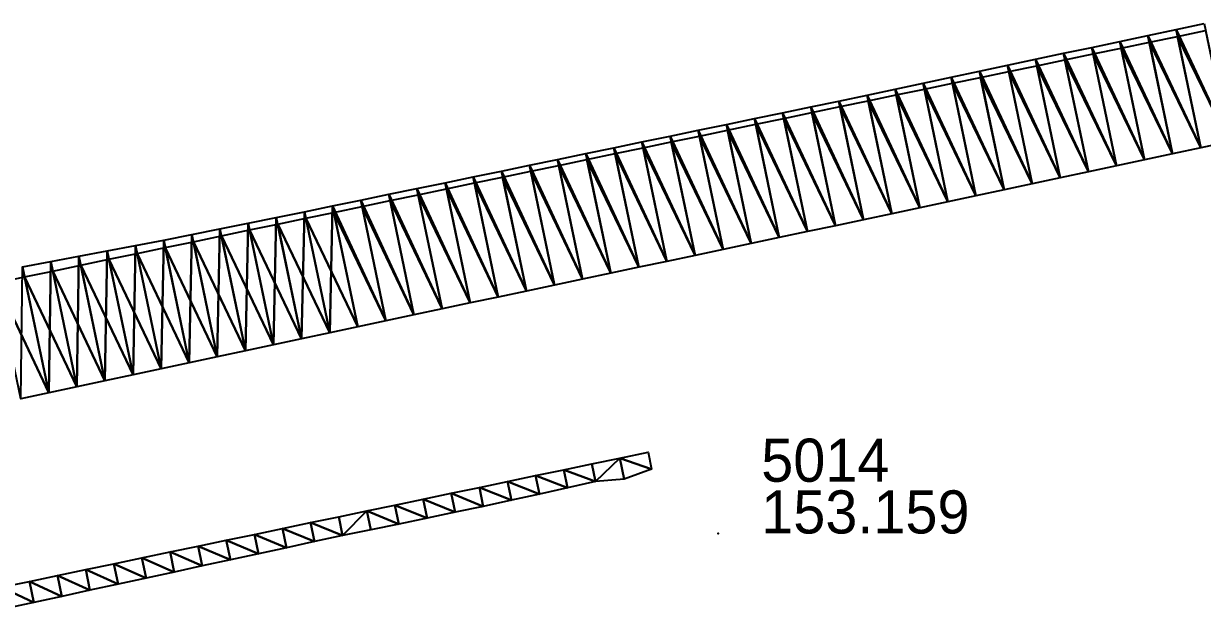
# Model space of a CAD drawing. Header units: metres. Extents: x 1882598 to 1885460, y 3171405 to 3171756.
# Drawn here: x 1883573.45 to 1883614.49, y 3171689.81 to 3171710.16 of the extents above; entities that cross this region are included whole.
import ezdxf

# ---------------------------------------------------------------- set-up
doc = ezdxf.new("R2010")
doc.units = ezdxf.units.M
doc.header["$MEASUREMENT"] = 0
doc.layers.add('pntelev', color=2, linetype='Continuous')
doc.layers.add('pntno', color=3, linetype='Continuous')
doc.layers.add('Triangles surfaces projet', color=7, linetype='Continuous', true_color=0x848484)

msp = doc.modelspace()

# ---------------------------------------------------------------- linework, layer by layer
msp.add_point((1883597.635, 3171692.418, 153.159))
at = {"layer": 'Triangles surfaces projet'}
for points in [[(1883614.555, 3171710.159, 152.447), (1883615.412, 3171706.05, 152.511), (1883613.576, 3171709.953, 152.43), (1883614.555, 3171710.159, 152.447)], [(1883611.619, 3171709.539, 152.396), (1883612.598, 3171709.746, 152.413), (1883613.456, 3171705.632, 152.484), (1883611.619, 3171709.539, 152.396)], [(1883613.576, 3171709.953, 152.43), (1883614.434, 3171705.841, 152.497), (1883612.598, 3171709.746, 152.413), (1883613.576, 3171709.953, 152.43)], [(1883613.456, 3171705.632, 152.484), (1883612.598, 3171709.746, 152.413), (1883614.434, 3171705.841, 152.497), (1883613.456, 3171705.632, 152.484)], [(1883614.434, 3171705.841, 152.497), (1883613.576, 3171709.953, 152.43), (1883615.412, 3171706.05, 152.511), (1883614.434, 3171705.841, 152.497)], [(1883614.605, 3171709.916, 152.801), (1883615.412, 3171706.05, 152.861), (1883613.626, 3171709.712, 152.784), (1883614.605, 3171709.916, 152.801)], [(1883610.641, 3171709.333, 152.379), (1883611.501, 3171705.214, 152.457), (1883609.662, 3171709.126, 152.362), (1883610.641, 3171709.333, 152.379)], [(1883612.478, 3171705.423, 152.47), (1883610.641, 3171709.333, 152.379), (1883611.619, 3171709.539, 152.396), (1883612.478, 3171705.423, 152.47)], [(1883611.501, 3171705.214, 152.457), (1883610.641, 3171709.333, 152.379), (1883612.478, 3171705.423, 152.47), (1883611.501, 3171705.214, 152.457)], [(1883612.478, 3171705.423, 152.47), (1883611.619, 3171709.539, 152.396), (1883613.456, 3171705.632, 152.484), (1883612.478, 3171705.423, 152.47)], [(1883612.647, 3171709.509, 152.767), (1883613.456, 3171705.632, 152.834), (1883611.668, 3171709.305, 152.75), (1883612.647, 3171709.509, 152.767)], [(1883613.626, 3171709.712, 152.784), (1883614.434, 3171705.841, 152.847), (1883612.647, 3171709.509, 152.767), (1883613.626, 3171709.712, 152.784)], [(1883614.434, 3171705.841, 152.847), (1883613.456, 3171705.632, 152.834), (1883612.647, 3171709.509, 152.767), (1883614.434, 3171705.841, 152.847)], [(1883615.412, 3171706.05, 152.861), (1883614.434, 3171705.841, 152.847), (1883613.626, 3171709.712, 152.784), (1883615.412, 3171706.05, 152.861)], [(1883609.545, 3171704.796, 152.43), (1883607.706, 3171708.71, 152.328), (1883608.684, 3171708.919, 152.345), (1883609.545, 3171704.796, 152.43)], [(1883610.523, 3171705.005, 152.443), (1883608.684, 3171708.919, 152.345), (1883609.662, 3171709.126, 152.362), (1883610.523, 3171705.005, 152.443)], [(1883610.523, 3171705.005, 152.443), (1883609.545, 3171704.796, 152.43), (1883608.684, 3171708.919, 152.345), (1883610.523, 3171705.005, 152.443)], [(1883610.523, 3171705.005, 152.443), (1883609.662, 3171709.126, 152.362), (1883611.501, 3171705.214, 152.457), (1883610.523, 3171705.005, 152.443)], [(1883610.689, 3171709.102, 152.733), (1883611.501, 3171705.214, 152.807), (1883609.71, 3171708.898, 152.716), (1883610.689, 3171709.102, 152.733)], [(1883611.668, 3171709.305, 152.75), (1883612.478, 3171705.423, 152.82), (1883610.689, 3171709.102, 152.733), (1883611.668, 3171709.305, 152.75)], [(1883612.478, 3171705.423, 152.82), (1883611.501, 3171705.214, 152.807), (1883610.689, 3171709.102, 152.733), (1883612.478, 3171705.423, 152.82)], [(1883613.456, 3171705.632, 152.834), (1883612.478, 3171705.423, 152.82), (1883611.668, 3171709.305, 152.75), (1883613.456, 3171705.632, 152.834)], [(1883607.589, 3171704.377, 152.402), (1883605.75, 3171708.291, 152.294), (1883606.728, 3171708.501, 152.311), (1883607.589, 3171704.377, 152.402)], [(1883606.728, 3171708.501, 152.311), (1883607.706, 3171708.71, 152.328), (1883608.567, 3171704.586, 152.416), (1883606.728, 3171708.501, 152.311)], [(1883606.728, 3171708.501, 152.311), (1883608.567, 3171704.586, 152.416), (1883607.589, 3171704.377, 152.402), (1883606.728, 3171708.501, 152.311)], [(1883607.706, 3171708.71, 152.328), (1883609.545, 3171704.796, 152.43), (1883608.567, 3171704.586, 152.416), (1883607.706, 3171708.71, 152.328)], [(1883608.731, 3171708.695, 152.699), (1883609.545, 3171704.796, 152.78), (1883607.752, 3171708.491, 152.682), (1883608.731, 3171708.695, 152.699)], [(1883609.71, 3171708.898, 152.716), (1883610.523, 3171705.005, 152.793), (1883608.731, 3171708.695, 152.699), (1883609.71, 3171708.898, 152.716)], [(1883610.523, 3171705.005, 152.793), (1883609.545, 3171704.796, 152.78), (1883608.731, 3171708.695, 152.699), (1883610.523, 3171705.005, 152.793)], [(1883611.501, 3171705.214, 152.807), (1883610.523, 3171705.005, 152.793), (1883609.71, 3171708.898, 152.716), (1883611.501, 3171705.214, 152.807)], [(1883603.795, 3171707.873, 152.26), (1883604.773, 3171708.082, 152.277), (1883605.633, 3171703.959, 152.375), (1883603.795, 3171707.873, 152.26)], [(1883605.75, 3171708.291, 152.294), (1883606.611, 3171704.168, 152.389), (1883604.773, 3171708.082, 152.277), (1883605.75, 3171708.291, 152.294)], [(1883605.633, 3171703.959, 152.375), (1883604.773, 3171708.082, 152.277), (1883606.611, 3171704.168, 152.389), (1883605.633, 3171703.959, 152.375)], [(1883605.794, 3171708.084, 152.649), (1883606.611, 3171704.168, 152.739), (1883604.815, 3171707.881, 152.632), (1883605.794, 3171708.084, 152.649)], [(1883607.589, 3171704.377, 152.402), (1883606.611, 3171704.168, 152.389), (1883605.75, 3171708.291, 152.294), (1883607.589, 3171704.377, 152.402)], [(1883606.773, 3171708.288, 152.666), (1883607.589, 3171704.377, 152.752), (1883605.794, 3171708.084, 152.649), (1883606.773, 3171708.288, 152.666)], [(1883607.589, 3171704.377, 152.752), (1883606.611, 3171704.168, 152.739), (1883605.794, 3171708.084, 152.649), (1883607.589, 3171704.377, 152.752)], [(1883607.752, 3171708.491, 152.682), (1883608.567, 3171704.586, 152.766), (1883606.773, 3171708.288, 152.666), (1883607.752, 3171708.491, 152.682)], [(1883608.567, 3171704.586, 152.766), (1883607.589, 3171704.377, 152.752), (1883606.773, 3171708.288, 152.666), (1883608.567, 3171704.586, 152.766)], [(1883609.545, 3171704.796, 152.78), (1883608.567, 3171704.586, 152.766), (1883607.752, 3171708.491, 152.682), (1883609.545, 3171704.796, 152.78)], [(1883603.795, 3171707.873, 152.26), (1883604.655, 3171703.75, 152.362), (1883602.817, 3171707.664, 152.243), (1883603.795, 3171707.873, 152.26)], [(1883603.836, 3171707.677, 152.615), (1883604.655, 3171703.75, 152.712), (1883602.856, 3171707.474, 152.598), (1883603.836, 3171707.677, 152.615)], [(1883604.655, 3171703.75, 152.362), (1883603.795, 3171707.873, 152.26), (1883605.633, 3171703.959, 152.375), (1883604.655, 3171703.75, 152.362)], [(1883604.815, 3171707.881, 152.632), (1883605.633, 3171703.959, 152.725), (1883603.836, 3171707.677, 152.615), (1883604.815, 3171707.881, 152.632)], [(1883605.633, 3171703.959, 152.725), (1883604.655, 3171703.75, 152.712), (1883603.836, 3171707.677, 152.615), (1883605.633, 3171703.959, 152.725)], [(1883606.611, 3171704.168, 152.739), (1883605.633, 3171703.959, 152.725), (1883604.815, 3171707.881, 152.632), (1883606.611, 3171704.168, 152.739)], [(1883601.838, 3171707.461, 152.231), (1883602.699, 3171703.333, 152.336), (1883600.858, 3171707.258, 152.218), (1883601.838, 3171707.461, 152.231)], [(1883601.878, 3171707.27, 152.586), (1883602.699, 3171703.333, 152.686), (1883600.899, 3171707.065, 152.573), (1883601.878, 3171707.27, 152.586)], [(1883603.677, 3171703.541, 152.349), (1883601.838, 3171707.461, 152.231), (1883602.817, 3171707.664, 152.243), (1883603.677, 3171703.541, 152.349)], [(1883603.677, 3171703.541, 152.349), (1883602.699, 3171703.333, 152.336), (1883601.838, 3171707.461, 152.231), (1883603.677, 3171703.541, 152.349)], [(1883602.856, 3171707.474, 152.598), (1883603.677, 3171703.541, 152.699), (1883601.878, 3171707.27, 152.586), (1883602.856, 3171707.474, 152.598)], [(1883603.677, 3171703.541, 152.699), (1883602.699, 3171703.333, 152.686), (1883601.878, 3171707.27, 152.586), (1883603.677, 3171703.541, 152.699)], [(1883602.817, 3171707.664, 152.243), (1883604.655, 3171703.75, 152.362), (1883603.677, 3171703.541, 152.349), (1883602.817, 3171707.664, 152.243)], [(1883604.655, 3171703.75, 152.712), (1883603.677, 3171703.541, 152.699), (1883602.856, 3171707.474, 152.598), (1883604.655, 3171703.75, 152.712)], [(1883597.921, 3171706.65, 152.181), (1883598.9, 3171706.853, 152.194), (1883599.764, 3171702.713, 152.299), (1883597.921, 3171706.65, 152.181)], [(1883599.879, 3171707.056, 152.206), (1883600.742, 3171702.92, 152.312), (1883598.9, 3171706.853, 152.194), (1883599.879, 3171707.056, 152.206)], [(1883598.9, 3171706.853, 152.194), (1883600.742, 3171702.92, 152.312), (1883599.764, 3171702.713, 152.299), (1883598.9, 3171706.853, 152.194)], [(1883599.92, 3171706.861, 152.561), (1883600.742, 3171702.92, 152.662), (1883598.941, 3171706.657, 152.549), (1883599.92, 3171706.861, 152.561)], [(1883600.858, 3171707.258, 152.218), (1883601.721, 3171703.127, 152.324), (1883599.879, 3171707.056, 152.206), (1883600.858, 3171707.258, 152.218)], [(1883600.742, 3171702.92, 152.312), (1883599.879, 3171707.056, 152.206), (1883601.721, 3171703.127, 152.324), (1883600.742, 3171702.92, 152.312)], [(1883600.899, 3171707.065, 152.573), (1883601.721, 3171703.127, 152.674), (1883599.92, 3171706.861, 152.561), (1883600.899, 3171707.065, 152.573)], [(1883601.721, 3171703.127, 152.674), (1883600.742, 3171702.92, 152.662), (1883599.92, 3171706.861, 152.561), (1883601.721, 3171703.127, 152.674)], [(1883602.699, 3171703.333, 152.336), (1883601.721, 3171703.127, 152.324), (1883600.858, 3171707.258, 152.218), (1883602.699, 3171703.333, 152.336)], [(1883602.699, 3171703.333, 152.686), (1883601.721, 3171703.127, 152.674), (1883600.899, 3171707.065, 152.573), (1883602.699, 3171703.333, 152.686)], [(1883595.962, 3171706.245, 152.156), (1883596.941, 3171706.448, 152.169), (1883597.807, 3171702.299, 152.275), (1883595.962, 3171706.245, 152.156)], [(1883597.921, 3171706.65, 152.181), (1883598.786, 3171702.506, 152.287), (1883596.941, 3171706.448, 152.169), (1883597.921, 3171706.65, 152.181)], [(1883596.941, 3171706.448, 152.169), (1883598.786, 3171702.506, 152.287), (1883597.807, 3171702.299, 152.275), (1883596.941, 3171706.448, 152.169)], [(1883597.962, 3171706.452, 152.536), (1883598.786, 3171702.506, 152.637), (1883596.983, 3171706.248, 152.524), (1883597.962, 3171706.452, 152.536)], [(1883597.921, 3171706.65, 152.181), (1883599.764, 3171702.713, 152.299), (1883598.786, 3171702.506, 152.287), (1883597.921, 3171706.65, 152.181)], [(1883598.941, 3171706.657, 152.549), (1883599.764, 3171702.713, 152.649), (1883597.962, 3171706.452, 152.536), (1883598.941, 3171706.657, 152.549)], [(1883599.764, 3171702.713, 152.649), (1883598.786, 3171702.506, 152.637), (1883597.962, 3171706.452, 152.536), (1883599.764, 3171702.713, 152.649)], [(1883600.742, 3171702.92, 152.662), (1883599.764, 3171702.713, 152.649), (1883598.941, 3171706.657, 152.549), (1883600.742, 3171702.92, 152.662)], [(1883595.85, 3171701.886, 152.25), (1883594.004, 3171705.84, 152.132), (1883594.983, 3171706.043, 152.144), (1883595.85, 3171701.886, 152.25)], [(1883594.983, 3171706.043, 152.144), (1883595.962, 3171706.245, 152.156), (1883596.829, 3171702.092, 152.263), (1883594.983, 3171706.043, 152.144)], [(1883594.983, 3171706.043, 152.144), (1883596.829, 3171702.092, 152.263), (1883595.85, 3171701.886, 152.25), (1883594.983, 3171706.043, 152.144)], [(1883596.004, 3171706.044, 152.512), (1883596.829, 3171702.092, 152.613), (1883595.025, 3171705.839, 152.499), (1883596.004, 3171706.044, 152.512)], [(1883595.962, 3171706.245, 152.156), (1883597.807, 3171702.299, 152.275), (1883596.829, 3171702.092, 152.263), (1883595.962, 3171706.245, 152.156)], [(1883596.983, 3171706.248, 152.524), (1883597.807, 3171702.299, 152.625), (1883596.004, 3171706.044, 152.512), (1883596.983, 3171706.248, 152.524)], [(1883597.807, 3171702.299, 152.625), (1883596.829, 3171702.092, 152.613), (1883596.004, 3171706.044, 152.512), (1883597.807, 3171702.299, 152.625)], [(1883598.786, 3171702.506, 152.637), (1883597.807, 3171702.299, 152.625), (1883596.983, 3171706.248, 152.524), (1883598.786, 3171702.506, 152.637)], [(1883593.894, 3171701.472, 152.226), (1883592.045, 3171705.435, 152.107), (1883593.024, 3171705.637, 152.119), (1883593.894, 3171701.472, 152.226)], [(1883594.872, 3171701.679, 152.238), (1883593.024, 3171705.637, 152.119), (1883594.004, 3171705.84, 152.132), (1883594.872, 3171701.679, 152.238)], [(1883593.024, 3171705.637, 152.119), (1883594.872, 3171701.679, 152.238), (1883593.894, 3171701.472, 152.226), (1883593.024, 3171705.637, 152.119)], [(1883594.046, 3171705.635, 152.487), (1883594.872, 3171701.679, 152.588), (1883593.067, 3171705.431, 152.475), (1883594.046, 3171705.635, 152.487)], [(1883594.004, 3171705.84, 152.132), (1883595.85, 3171701.886, 152.25), (1883594.872, 3171701.679, 152.238), (1883594.004, 3171705.84, 152.132)], [(1883595.025, 3171705.839, 152.499), (1883595.85, 3171701.886, 152.6), (1883594.046, 3171705.635, 152.487), (1883595.025, 3171705.839, 152.499)], [(1883595.85, 3171701.886, 152.6), (1883594.872, 3171701.679, 152.588), (1883594.046, 3171705.635, 152.487), (1883595.85, 3171701.886, 152.6)], [(1883596.829, 3171702.092, 152.613), (1883595.85, 3171701.886, 152.6), (1883595.025, 3171705.839, 152.499), (1883596.829, 3171702.092, 152.613)], [(1883590.086, 3171705.029, 152.082), (1883591.066, 3171705.232, 152.094), (1883591.937, 3171701.058, 152.201), (1883590.086, 3171705.029, 152.082)], [(1883592.915, 3171701.265, 152.213), (1883591.066, 3171705.232, 152.094), (1883592.045, 3171705.435, 152.107), (1883592.915, 3171701.265, 152.213)], [(1883591.066, 3171705.232, 152.094), (1883592.915, 3171701.265, 152.213), (1883591.937, 3171701.058, 152.201), (1883591.066, 3171705.232, 152.094)], [(1883592.088, 3171705.226, 152.462), (1883592.915, 3171701.265, 152.563), (1883591.11, 3171705.022, 152.45), (1883592.088, 3171705.226, 152.462)], [(1883592.915, 3171701.265, 152.213), (1883592.045, 3171705.435, 152.107), (1883593.894, 3171701.472, 152.226), (1883592.915, 3171701.265, 152.213)], [(1883593.067, 3171705.431, 152.475), (1883593.894, 3171701.472, 152.576), (1883592.088, 3171705.226, 152.462), (1883593.067, 3171705.431, 152.475)], [(1883593.894, 3171701.472, 152.576), (1883592.915, 3171701.265, 152.563), (1883592.088, 3171705.226, 152.462), (1883593.894, 3171701.472, 152.576)], [(1883594.872, 3171701.679, 152.588), (1883593.894, 3171701.472, 152.576), (1883593.067, 3171705.431, 152.475), (1883594.872, 3171701.679, 152.588)], [(1883589.98, 3171700.645, 152.176), (1883588.128, 3171704.624, 152.057), (1883589.107, 3171704.827, 152.07), (1883589.98, 3171700.645, 152.176)], [(1883590.959, 3171700.851, 152.189), (1883589.107, 3171704.827, 152.07), (1883590.086, 3171705.029, 152.082), (1883590.959, 3171700.851, 152.189)], [(1883590.959, 3171700.851, 152.189), (1883589.98, 3171700.645, 152.176), (1883589.107, 3171704.827, 152.07), (1883590.959, 3171700.851, 152.189)], [(1883590.131, 3171704.818, 152.437), (1883590.959, 3171700.851, 152.539), (1883589.152, 3171704.613, 152.425), (1883590.131, 3171704.818, 152.437)], [(1883591.937, 3171701.058, 152.201), (1883590.959, 3171700.851, 152.189), (1883590.086, 3171705.029, 152.082), (1883591.937, 3171701.058, 152.201)], [(1883591.11, 3171705.022, 152.45), (1883591.937, 3171701.058, 152.551), (1883590.131, 3171704.818, 152.437), (1883591.11, 3171705.022, 152.45)], [(1883591.937, 3171701.058, 152.551), (1883590.959, 3171700.851, 152.539), (1883590.131, 3171704.818, 152.437), (1883591.937, 3171701.058, 152.551)], [(1883592.915, 3171701.265, 152.563), (1883591.937, 3171701.058, 152.551), (1883591.11, 3171705.022, 152.45), (1883592.915, 3171701.265, 152.563)], [(1883588.023, 3171700.231, 152.152), (1883586.169, 3171704.219, 152.032), (1883587.149, 3171704.422, 152.045), (1883588.023, 3171700.231, 152.152)], [(1883587.149, 3171704.422, 152.045), (1883588.128, 3171704.624, 152.057), (1883589.002, 3171700.438, 152.164), (1883587.149, 3171704.422, 152.045)], [(1883589.002, 3171700.438, 152.164), (1883588.023, 3171700.231, 152.152), (1883587.149, 3171704.422, 152.045), (1883589.002, 3171700.438, 152.164)], [(1883588.173, 3171704.409, 152.413), (1883589.002, 3171700.438, 152.514), (1883587.194, 3171704.205, 152.4), (1883588.173, 3171704.409, 152.413)], [(1883589.002, 3171700.438, 152.164), (1883588.128, 3171704.624, 152.057), (1883589.98, 3171700.645, 152.176), (1883589.002, 3171700.438, 152.164)], [(1883589.152, 3171704.613, 152.425), (1883589.98, 3171700.645, 152.526), (1883588.173, 3171704.409, 152.413), (1883589.152, 3171704.613, 152.425)], [(1883589.98, 3171700.645, 152.526), (1883589.002, 3171700.438, 152.514), (1883588.173, 3171704.409, 152.413), (1883589.98, 3171700.645, 152.526)], [(1883590.959, 3171700.851, 152.539), (1883589.98, 3171700.645, 152.526), (1883589.152, 3171704.613, 152.425), (1883590.959, 3171700.851, 152.539)], [(1883585.19, 3171704.016, 152.02), (1883586.067, 3171699.817, 152.127), (1883584.211, 3171703.814, 152.008), (1883585.19, 3171704.016, 152.02)], [(1883585.19, 3171704.016, 152.02), (1883586.169, 3171704.219, 152.032), (1883587.045, 3171700.024, 152.14), (1883585.19, 3171704.016, 152.02)], [(1883586.067, 3171699.817, 152.127), (1883585.19, 3171704.016, 152.02), (1883587.045, 3171700.024, 152.14), (1883586.067, 3171699.817, 152.127)], [(1883586.215, 3171704, 152.388), (1883587.045, 3171700.024, 152.49), (1883585.236, 3171703.796, 152.376), (1883586.215, 3171704, 152.388)], [(1883588.023, 3171700.231, 152.152), (1883587.045, 3171700.024, 152.14), (1883586.169, 3171704.219, 152.032), (1883588.023, 3171700.231, 152.152)], [(1883587.194, 3171704.205, 152.4), (1883588.023, 3171700.231, 152.502), (1883586.215, 3171704, 152.388), (1883587.194, 3171704.205, 152.4)], [(1883588.023, 3171700.231, 152.502), (1883587.045, 3171700.024, 152.49), (1883586.215, 3171704, 152.388), (1883588.023, 3171700.231, 152.502)], [(1883589.002, 3171700.438, 152.514), (1883588.023, 3171700.231, 152.502), (1883587.194, 3171704.205, 152.4), (1883589.002, 3171700.438, 152.514)], [(1883583.132, 3171699.195, 152.091), (1883582.251, 3171703.415, 151.983), (1883583.231, 3171703.614, 151.995), (1883583.132, 3171699.195, 152.091)], [(1883583.132, 3171699.195, 152.091), (1883583.231, 3171703.614, 151.995), (1883584.11, 3171699.404, 152.103), (1883583.132, 3171699.195, 152.091)], [(1883583.231, 3171703.614, 151.995), (1883584.211, 3171703.814, 152.008), (1883584.11, 3171699.404, 152.103), (1883583.231, 3171703.614, 151.995)], [(1883584.257, 3171703.592, 152.363), (1883585.088, 3171699.611, 152.465), (1883583.278, 3171703.387, 152.351), (1883584.257, 3171703.592, 152.363)], [(1883584.211, 3171703.814, 152.008), (1883585.088, 3171699.611, 152.115), (1883584.11, 3171699.404, 152.103), (1883584.211, 3171703.814, 152.008)], [(1883585.088, 3171699.611, 152.115), (1883584.211, 3171703.814, 152.008), (1883586.067, 3171699.817, 152.127), (1883585.088, 3171699.611, 152.115)], [(1883585.236, 3171703.796, 152.376), (1883586.067, 3171699.817, 152.477), (1883584.257, 3171703.592, 152.363), (1883585.236, 3171703.796, 152.376)], [(1883586.067, 3171699.817, 152.477), (1883585.088, 3171699.611, 152.465), (1883584.257, 3171703.592, 152.363), (1883586.067, 3171699.817, 152.477)], [(1883587.045, 3171700.024, 152.49), (1883586.067, 3171699.817, 152.477), (1883585.236, 3171703.796, 152.376), (1883587.045, 3171700.024, 152.49)], [(1883581.176, 3171698.777, 152.066), (1883580.291, 3171703.018, 151.958), (1883581.271, 3171703.217, 151.97), (1883581.176, 3171698.777, 152.066)], [(1883581.176, 3171698.777, 152.066), (1883581.271, 3171703.217, 151.97), (1883582.154, 3171698.986, 152.078), (1883581.176, 3171698.777, 152.066)], [(1883581.271, 3171703.217, 151.97), (1883582.251, 3171703.415, 151.983), (1883582.154, 3171698.986, 152.078), (1883581.271, 3171703.217, 151.97)], [(1883582.299, 3171703.183, 152.339), (1883583.132, 3171699.195, 152.441), (1883581.321, 3171702.979, 152.326), (1883582.299, 3171703.183, 152.339)], [(1883582.251, 3171703.415, 151.983), (1883583.132, 3171699.195, 152.091), (1883582.154, 3171698.986, 152.078), (1883582.251, 3171703.415, 151.983)], [(1883583.278, 3171703.387, 152.351), (1883584.11, 3171699.404, 152.453), (1883582.299, 3171703.183, 152.339), (1883583.278, 3171703.387, 152.351)], [(1883584.11, 3171699.404, 152.453), (1883583.132, 3171699.195, 152.441), (1883582.299, 3171703.183, 152.339), (1883584.11, 3171699.404, 152.453)], [(1883585.088, 3171699.611, 152.465), (1883584.11, 3171699.404, 152.453), (1883583.278, 3171703.387, 152.351), (1883585.088, 3171699.611, 152.465)], [(1883578.331, 3171702.621, 151.933), (1883579.311, 3171702.819, 151.945), (1883579.22, 3171698.359, 152.042), (1883578.331, 3171702.621, 151.933)], [(1883579.22, 3171698.359, 152.042), (1883579.311, 3171702.819, 151.945), (1883580.198, 3171698.568, 152.054), (1883579.22, 3171698.359, 152.042)], [(1883580.291, 3171703.018, 151.958), (1883580.198, 3171698.568, 152.054), (1883579.311, 3171702.819, 151.945), (1883580.291, 3171703.018, 151.958)], [(1883580.342, 3171702.775, 152.314), (1883581.176, 3171698.777, 152.416), (1883579.363, 3171702.57, 152.302), (1883580.342, 3171702.775, 152.314)], [(1883580.291, 3171703.018, 151.958), (1883581.176, 3171698.777, 152.066), (1883580.198, 3171698.568, 152.054), (1883580.291, 3171703.018, 151.958)], [(1883581.321, 3171702.979, 152.326), (1883582.154, 3171698.986, 152.428), (1883580.342, 3171702.775, 152.314), (1883581.321, 3171702.979, 152.326)], [(1883582.154, 3171698.986, 152.428), (1883581.176, 3171698.777, 152.416), (1883580.342, 3171702.775, 152.314), (1883582.154, 3171698.986, 152.428)], [(1883583.132, 3171699.195, 152.441), (1883582.154, 3171698.986, 152.428), (1883581.321, 3171702.979, 152.326), (1883583.132, 3171699.195, 152.441)], [(1883577.264, 3171697.941, 152.017), (1883576.365, 3171702.251, 151.907), (1883577.348, 3171702.436, 151.92), (1883577.264, 3171697.941, 152.017)], [(1883578.242, 3171698.15, 152.029), (1883577.264, 3171697.941, 152.017), (1883577.348, 3171702.436, 151.92), (1883578.242, 3171698.15, 152.029)], [(1883577.348, 3171702.436, 151.92), (1883578.331, 3171702.621, 151.933), (1883578.242, 3171698.15, 152.029), (1883577.348, 3171702.436, 151.92)], [(1883578.384, 3171702.366, 152.289), (1883579.22, 3171698.359, 152.392), (1883577.405, 3171702.162, 152.277), (1883578.384, 3171702.366, 152.289)], [(1883578.242, 3171698.15, 152.029), (1883578.331, 3171702.621, 151.933), (1883579.22, 3171698.359, 152.042), (1883578.242, 3171698.15, 152.029)], [(1883579.363, 3171702.57, 152.302), (1883580.198, 3171698.568, 152.404), (1883578.384, 3171702.366, 152.289), (1883579.363, 3171702.57, 152.302)], [(1883580.198, 3171698.568, 152.404), (1883579.22, 3171698.359, 152.392), (1883578.384, 3171702.366, 152.289), (1883580.198, 3171698.568, 152.404)], [(1883581.176, 3171698.777, 152.416), (1883580.198, 3171698.568, 152.404), (1883579.363, 3171702.57, 152.302), (1883581.176, 3171698.777, 152.416)], [(1883575.382, 3171702.066, 151.894), (1883575.308, 3171697.523, 151.993), (1883574.399, 3171701.881, 151.881), (1883575.382, 3171702.066, 151.894)], [(1883575.382, 3171702.066, 151.894), (1883576.286, 3171697.732, 152.005), (1883575.308, 3171697.523, 151.993), (1883575.382, 3171702.066, 151.894)], [(1883575.382, 3171702.066, 151.894), (1883576.365, 3171702.251, 151.907), (1883576.286, 3171697.732, 152.005), (1883575.382, 3171702.066, 151.894)], [(1883576.426, 3171701.957, 152.265), (1883577.264, 3171697.941, 152.367), (1883575.447, 3171701.753, 152.252), (1883576.426, 3171701.957, 152.265)], [(1883576.365, 3171702.251, 151.907), (1883577.264, 3171697.941, 152.017), (1883576.286, 3171697.732, 152.005), (1883576.365, 3171702.251, 151.907)], [(1883577.405, 3171702.162, 152.277), (1883578.242, 3171698.15, 152.379), (1883576.426, 3171701.957, 152.265), (1883577.405, 3171702.162, 152.277)], [(1883578.242, 3171698.15, 152.379), (1883577.264, 3171697.941, 152.367), (1883576.426, 3171701.957, 152.265), (1883578.242, 3171698.15, 152.379)], [(1883579.22, 3171698.359, 152.392), (1883578.242, 3171698.15, 152.379), (1883577.405, 3171702.162, 152.277), (1883579.22, 3171698.359, 152.392)], [(1883573.416, 3171701.696, 151.869), (1883574.331, 3171697.314, 151.98), (1883573.353, 3171697.105, 151.968), (1883573.416, 3171701.696, 151.869)], [(1883574.331, 3171697.314, 151.98), (1883573.416, 3171701.696, 151.869), (1883574.399, 3171701.881, 151.881), (1883574.331, 3171697.314, 151.98)], [(1883574.468, 3171701.549, 152.24), (1883575.308, 3171697.523, 152.343), (1883573.489, 3171701.344, 152.227), (1883574.468, 3171701.549, 152.24)], [(1883575.308, 3171697.523, 151.993), (1883574.331, 3171697.314, 151.98), (1883574.399, 3171701.881, 151.881), (1883575.308, 3171697.523, 151.993)], [(1883575.447, 3171701.753, 152.252), (1883576.286, 3171697.732, 152.355), (1883574.468, 3171701.549, 152.24), (1883575.447, 3171701.753, 152.252)], [(1883576.286, 3171697.732, 152.355), (1883575.308, 3171697.523, 152.343), (1883574.468, 3171701.549, 152.24), (1883576.286, 3171697.732, 152.355)], [(1883577.264, 3171697.941, 152.367), (1883576.286, 3171697.732, 152.355), (1883575.447, 3171701.753, 152.252), (1883577.264, 3171697.941, 152.367)], [(1883573.489, 3171701.344, 152.227), (1883574.331, 3171697.314, 152.33), (1883572.51, 3171701.14, 152.215), (1883573.489, 3171701.344, 152.227)], [(1883574.331, 3171697.314, 152.33), (1883573.353, 3171697.105, 152.318), (1883572.51, 3171701.14, 152.215), (1883574.331, 3171697.314, 152.33)], [(1883575.308, 3171697.523, 152.343), (1883574.331, 3171697.314, 152.33), (1883573.489, 3171701.344, 152.227), (1883575.308, 3171697.523, 152.343)], [(1883593.235, 3171694.838, 152.582), (1883594.214, 3171695.043, 152.595), (1883593.362, 3171694.229, 152.569), (1883593.235, 3171694.838, 152.582)], [(1883593.362, 3171694.229, 152.569), (1883594.214, 3171695.043, 152.595), (1883594.367, 3171694.311, 152.569), (1883593.362, 3171694.229, 152.569)], [(1883595.317, 3171694.652, 152.599), (1883594.214, 3171695.043, 152.595), (1883595.193, 3171695.247, 152.607), (1883595.317, 3171694.652, 152.599)], [(1883594.214, 3171695.043, 152.595), (1883595.317, 3171694.652, 152.599), (1883594.367, 3171694.311, 152.569), (1883594.214, 3171695.043, 152.595)], [(1883592.387, 3171694.008, 152.554), (1883591.277, 3171694.43, 152.558), (1883592.256, 3171694.634, 152.57), (1883592.387, 3171694.008, 152.554)], [(1883593.362, 3171694.229, 152.569), (1883592.256, 3171694.634, 152.57), (1883593.235, 3171694.838, 152.582), (1883593.362, 3171694.229, 152.569)], [(1883592.387, 3171694.008, 152.554), (1883592.256, 3171694.634, 152.57), (1883593.362, 3171694.229, 152.569), (1883592.387, 3171694.008, 152.554)], [(1883590.434, 3171693.576, 152.525), (1883589.32, 3171694.021, 152.533), (1883590.298, 3171694.226, 152.545), (1883590.434, 3171693.576, 152.525)], [(1883591.277, 3171694.43, 152.558), (1883591.411, 3171693.791, 152.539), (1883590.298, 3171694.226, 152.545), (1883591.277, 3171694.43, 152.558)], [(1883590.434, 3171693.576, 152.525), (1883590.298, 3171694.226, 152.545), (1883591.411, 3171693.791, 152.539), (1883590.434, 3171693.576, 152.525)], [(1883591.411, 3171693.791, 152.539), (1883591.277, 3171694.43, 152.558), (1883592.387, 3171694.008, 152.554), (1883591.411, 3171693.791, 152.539)], [(1883588.341, 3171693.817, 152.521), (1883588.478, 3171693.157, 152.497), (1883587.362, 3171693.613, 152.508), (1883588.341, 3171693.817, 152.521)], [(1883589.457, 3171693.362, 152.51), (1883588.341, 3171693.817, 152.521), (1883589.32, 3171694.021, 152.533), (1883589.457, 3171693.362, 152.51)], [(1883588.478, 3171693.157, 152.497), (1883588.341, 3171693.817, 152.521), (1883589.457, 3171693.362, 152.51), (1883588.478, 3171693.157, 152.497)], [(1883589.457, 3171693.362, 152.51), (1883589.32, 3171694.021, 152.533), (1883590.434, 3171693.576, 152.525), (1883589.457, 3171693.362, 152.51)], [(1883586.521, 3171692.747, 152.47), (1883585.404, 3171693.204, 152.484), (1883586.383, 3171693.408, 152.496), (1883586.521, 3171692.747, 152.47)], [(1883587.5, 3171692.952, 152.483), (1883586.383, 3171693.408, 152.496), (1883587.362, 3171693.613, 152.508), (1883587.5, 3171692.952, 152.483)], [(1883586.521, 3171692.747, 152.47), (1883586.383, 3171693.408, 152.496), (1883587.5, 3171692.952, 152.483), (1883586.521, 3171692.747, 152.47)], [(1883588.478, 3171693.157, 152.497), (1883587.5, 3171692.952, 152.483), (1883587.362, 3171693.613, 152.508), (1883588.478, 3171693.157, 152.497)], [(1883584.425, 3171693, 152.472), (1883584.561, 3171692.347, 152.445), (1883583.446, 3171692.795, 152.46), (1883584.425, 3171693, 152.472)], [(1883584.425, 3171693, 152.472), (1883585.404, 3171693.204, 152.484), (1883584.561, 3171692.347, 152.445), (1883584.425, 3171693, 152.472)], [(1883585.542, 3171692.542, 152.457), (1883584.561, 3171692.347, 152.445), (1883585.404, 3171693.204, 152.484), (1883585.542, 3171692.542, 152.457)], [(1883585.542, 3171692.542, 152.457), (1883585.404, 3171693.204, 152.484), (1883586.521, 3171692.747, 152.47), (1883585.542, 3171692.542, 152.457)], [(1883581.488, 3171692.387, 152.437), (1883582.467, 3171692.591, 152.448), (1883582.606, 3171691.924, 152.421), (1883581.488, 3171692.387, 152.437)], [(1883583.584, 3171692.135, 152.433), (1883582.467, 3171692.591, 152.448), (1883583.446, 3171692.795, 152.46), (1883583.584, 3171692.135, 152.433)], [(1883582.467, 3171692.591, 152.448), (1883583.584, 3171692.135, 152.433), (1883582.606, 3171691.924, 152.421), (1883582.467, 3171692.591, 152.448)], [(1883583.584, 3171692.135, 152.433), (1883583.446, 3171692.795, 152.46), (1883584.561, 3171692.347, 152.445), (1883583.584, 3171692.135, 152.433)], [(1883580.509, 3171692.182, 152.425), (1883580.652, 3171691.501, 152.397), (1883579.531, 3171691.978, 152.413), (1883580.509, 3171692.182, 152.425)], [(1883581.629, 3171691.712, 152.409), (1883580.509, 3171692.182, 152.425), (1883581.488, 3171692.387, 152.437), (1883581.629, 3171691.712, 152.409)], [(1883580.509, 3171692.182, 152.425), (1883581.629, 3171691.712, 152.409), (1883580.652, 3171691.501, 152.397), (1883580.509, 3171692.182, 152.425)], [(1883581.629, 3171691.712, 152.409), (1883581.488, 3171692.387, 152.437), (1883582.606, 3171691.924, 152.421), (1883581.629, 3171691.712, 152.409)], [(1883578.552, 3171691.774, 152.401), (1883578.697, 3171691.078, 152.373), (1883577.573, 3171691.569, 152.39), (1883578.552, 3171691.774, 152.401)], [(1883579.674, 3171691.289, 152.385), (1883578.552, 3171691.774, 152.401), (1883579.531, 3171691.978, 152.413), (1883579.674, 3171691.289, 152.385)], [(1883578.552, 3171691.774, 152.401), (1883579.674, 3171691.289, 152.385), (1883578.697, 3171691.078, 152.373), (1883578.552, 3171691.774, 152.401)], [(1883579.674, 3171691.289, 152.385), (1883579.531, 3171691.978, 152.413), (1883580.652, 3171691.501, 152.397), (1883579.674, 3171691.289, 152.385)], [(1883576.742, 3171690.654, 152.349), (1883575.615, 3171691.161, 152.366), (1883576.594, 3171691.365, 152.378), (1883576.742, 3171690.654, 152.349)], [(1883576.594, 3171691.365, 152.378), (1883577.573, 3171691.569, 152.39), (1883577.72, 3171690.866, 152.361), (1883576.594, 3171691.365, 152.378)], [(1883577.72, 3171690.866, 152.361), (1883576.742, 3171690.654, 152.349), (1883576.594, 3171691.365, 152.378), (1883577.72, 3171690.866, 152.361)], [(1883578.697, 3171691.078, 152.373), (1883577.72, 3171690.866, 152.361), (1883577.573, 3171691.569, 152.39), (1883578.697, 3171691.078, 152.373)], [(1883574.636, 3171690.956, 152.354), (1883574.787, 3171690.231, 152.325), (1883573.657, 3171690.752, 152.343), (1883574.636, 3171690.956, 152.354)], [(1883575.765, 3171690.443, 152.337), (1883574.636, 3171690.956, 152.354), (1883575.615, 3171691.161, 152.366), (1883575.765, 3171690.443, 152.337)], [(1883574.636, 3171690.956, 152.354), (1883575.765, 3171690.443, 152.337), (1883574.787, 3171690.231, 152.325), (1883574.636, 3171690.956, 152.354)], [(1883575.765, 3171690.443, 152.337), (1883575.615, 3171691.161, 152.366), (1883576.742, 3171690.654, 152.349), (1883575.765, 3171690.443, 152.337)], [(1883572.678, 3171690.548, 152.331), (1883573.657, 3171690.752, 152.343), (1883573.81, 3171690.021, 152.313), (1883572.678, 3171690.548, 152.331)], [(1883572.832, 3171689.811, 152.301), (1883572.678, 3171690.548, 152.331), (1883573.81, 3171690.021, 152.313), (1883572.832, 3171689.811, 152.301)], [(1883573.81, 3171690.021, 152.313), (1883573.657, 3171690.752, 152.343), (1883574.787, 3171690.231, 152.325), (1883573.81, 3171690.021, 152.313)]]:
    msp.add_3dface(points, dxfattribs=at)

# ---------------------------------------------------------------- texts
at = {"layer": 'pntelev'}
msp.add_text('153.159', height=1.5, dxfattribs=at).set_placement((1883599.135, 3171692.418, 153.159))
at = {"layer": 'pntno'}
msp.add_text('5014', height=1.5, dxfattribs=at).set_placement((1883599.135, 3171694.218, 153.159))

doc.saveas('drawing.dxf')
